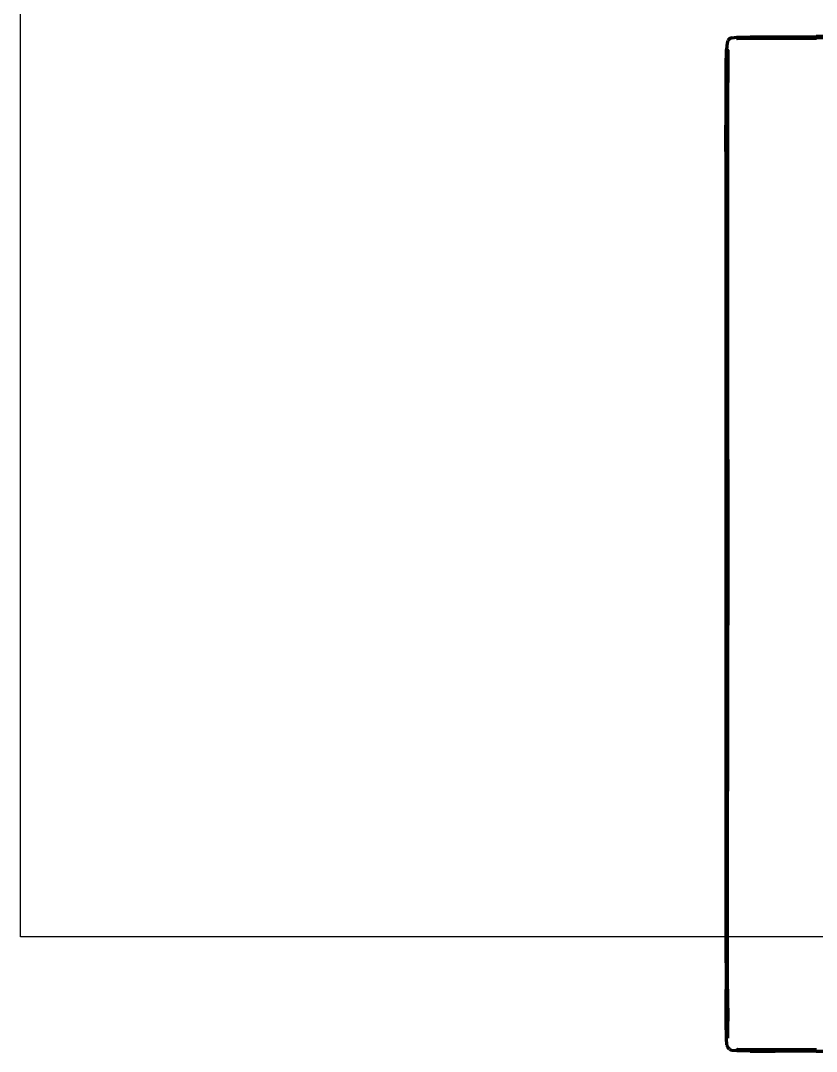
# Model space of a CAD drawing. Header units: millimetres. Extents: x 4307 to 31003, y 2809 to 20009.
# Drawn here: x 10872.9 to 11150, y 12435.7 to 12794.8 of the extents above; entities that cross this region are included whole.
import ezdxf

# ---------------------------------------------------------------- set-up
doc = ezdxf.new("R2010")
doc.units = ezdxf.units.MM
doc.layers.add('ProfileEdges', color=7, linetype='Continuous')

msp = doc.modelspace()

# ---------------------------------------------------------------- linework, layer by layer
msp.add_lwpolyline([(10872.86, 13720.27), (13396.13, 13720.27), (13396.13, 12475.61), (10872.86, 12475.61)], close=True)
at = {"layer": 'ProfileEdges', "lineweight": 211}
for p, q in [((11119.76, 12788.51), (11119.19, 12787.88)), ((11120.54, 12788.88), (11119.76, 12788.51)), ((11120.54, 12788.88), (11122.34, 12789.06)), ((11122.34, 12789.06), (11126.94, 12789.17)), ((11127.04, 12788.7), (11122.47, 12788.62)), ((11122.47, 12788.62), (11122.51, 12788.48)), ((11127.07, 12788.56), (11122.51, 12788.48)), ((11126.94, 12789.17), (11135.7, 12789.23)), ((11127.04, 12788.7), (11135.76, 12788.76)), ((11135.78, 12788.62), (11127.07, 12788.56)), ((11135.7, 12789.23), (11149.97, 12789.27)), ((11135.75, 12788.89), (11150.01, 12788.93)), ((11135.76, 12788.76), (11135.75, 12788.89)), ((11150.02, 12788.8), (11135.76, 12788.76)), ((11150.04, 12788.66), (11135.78, 12788.62)), ((11616.73, 12789.29), (11149.97, 12789.27)), ((11150.01, 12788.93), (11168.42, 12788.95)), ((11118.6, 12778.9), (11118.68, 12784.77)), ((11118.89, 12787), (11118.68, 12784.77)), ((11119.19, 12787.88), (11118.89, 12787)), ((11119.01, 12778.8), (11119.09, 12784.62)), ((11119.09, 12784.62), (11119.22, 12784.58)), ((11119.22, 12784.58), (11119.14, 12778.76)), ((11118.54, 12767.66), (11118.6, 12778.9)), ((11119.01, 12778.8), (11118.96, 12767.59)), ((11119.14, 12778.76), (11119.09, 12767.56)), ((11118.5, 12749.28), (11118.54, 12767.66)), ((11118.85, 12767.61), (11118.8, 12725.56)), ((11118.96, 12767.59), (11118.85, 12767.61)), ((11118.93, 12749.22), (11118.96, 12767.59)), ((11119.09, 12767.56), (11119.06, 12749.2)), ((11118.5, 12749.28), (11118.5, 12475.61)), ((11118.93, 12749.22), (11118.93, 12475.65)), ((11119.06, 12749.2), (11119.04, 12526.4)), ((11118.8, 12725.56), (11118.7, 12725.57)), ((11118.7, 12725.57), (11118.7, 12669.49)), ((11118.63, 12499.25), (11118.7, 12669.49)), ((11118.7, 12499.25), (11118.7, 12669.49)), ((11119.17, 12641.99), (11119.04, 12526.4)), ((11119.09, 12457.38), (11119.04, 12526.4)), ((11118.7, 12499.25), (11118.63, 12499.25)), ((11118.7, 12499.25), (11118.8, 12499.25)), ((11118.8, 12499.25), (11118.93, 12475.65)), ((11118.5, 12475.61), (11118.54, 12457.28)), ((11118.96, 12457.36), (11118.93, 12475.65)), ((11118.6, 12446.08), (11118.54, 12457.28)), ((11119.01, 12446.18), (11118.96, 12457.36)), ((11119.09, 12457.38), (11119.1, 12455.53)), ((11119.1, 12455.53), (11119.14, 12446.22)), ((11119.1, 12455.53), (11119.1, 12446.2)), ((11118.69, 12440.23), (11118.6, 12446.08)), ((11119.1, 12446.2), (11119.01, 12446.18)), ((11119.01, 12446.18), (11119.09, 12440.37)), ((11119.1, 12446.2), (11119.09, 12440.37)), ((11119.14, 12446.22), (11119.1, 12446.2)), ((11118.85, 12437.98), (11118.69, 12440.23)), ((11119.02, 12437.54), (11118.85, 12437.98)), ((11119.19, 12437.12), (11119.02, 12437.54)), ((11119.76, 12436.49), (11119.19, 12437.12)), ((11119.76, 12436.49), (11120.13, 12436.27)), ((11122.47, 12436.38), (11122.51, 12436.52)), ((11127.04, 12436.29), (11122.47, 12436.38)), ((11122.51, 12436.52), (11127.07, 12436.44)), ((11127.07, 12436.44), (11135.78, 12436.38)), ((11120.53, 12436.09), (11120.13, 12436.27)), ((11122.34, 12435.93), (11120.53, 12436.09)), ((11126.94, 12435.83), (11122.34, 12435.93)), ((11126.94, 12435.83), (11135.7, 12435.77)), ((11135.76, 12436.23), (11127.04, 12436.29)), ((11149.97, 12435.73), (11135.7, 12435.77)), ((11150.02, 12436.2), (11135.76, 12436.23)), ((11135.78, 12436.38), (11150.04, 12436.34)), ((11635.15, 12435.73), (11149.97, 12435.73))]:
    msp.add_line(p, q, dxfattribs=at)

doc.saveas('drawing.dxf')
